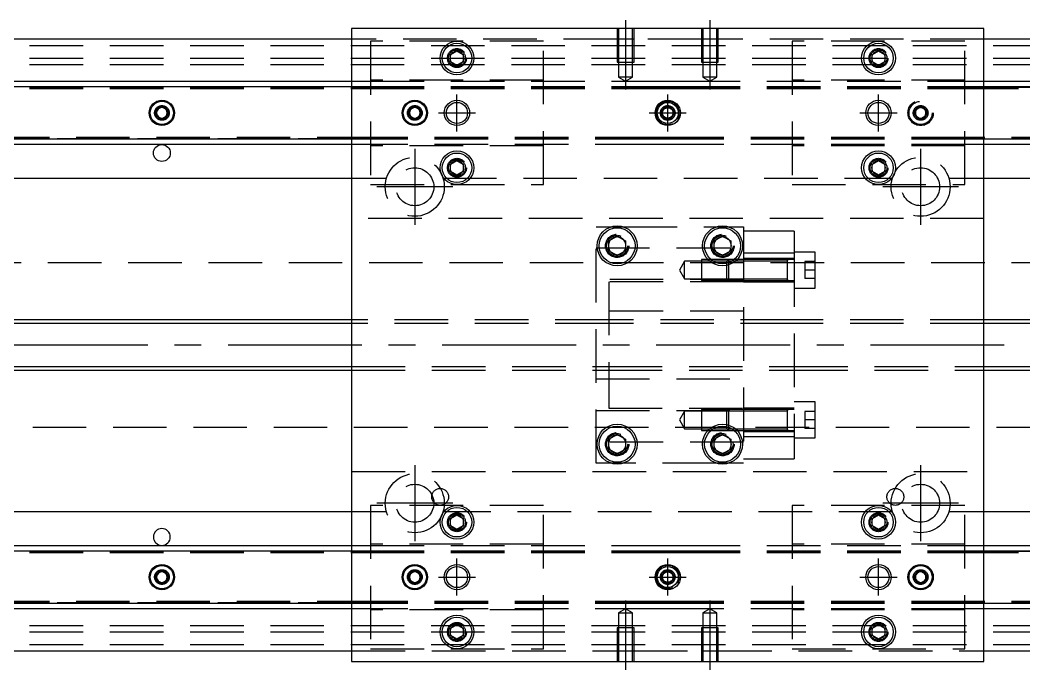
# Model space of a CAD drawing. Extents: x -12 to 939, y -277 to 77.
# Drawn here: x 226.4 to 464.5, y -77 to 77 of the extents above; entities that cross this region are included whole.
import ezdxf

# ---------------------------------------------------------------- set-up
doc = ezdxf.new("R2010")
doc.units = 0
doc.linetypes.add('CENTER', pattern=[50.8, 31.75, -6.35, 6.35, -6.35])
doc.linetypes.add('DASHED', pattern=[19.05, 12.7, -6.35])
doc.layers.get('0').update_dxf_attribs({"linetype": 'CONTINUOUS'})
doc.layers.add('CENTER', color=1, linetype='CENTER')

msp = doc.modelspace()

# ---------------------------------------------------------------- linework, layer by layer
at = {"color": 7, "linetype": 'CONTINUOUS'}
for p, q in [((455, 75), (305, 75)), ((305, 75), (305, -75)), ((455, -75), (455, 75)), ((305, 72.5), (0, 72.5)), ((760, 72.5), (455, 72.5)), ((328.5, 68.87), (330, 69.73)), ((330, 69.73), (331.5, 68.87)), ((428.5, 68.87), (430, 69.73)), ((430, 69.73), (431.5, 68.87)), ((328.5, 67.13), (328.5, 68.87)), ((330, 66.27), (328.5, 67.13)), ((331.5, 67.13), (330, 66.27)), ((331.5, 68.87), (331.5, 67.13)), ((428.5, 67.13), (428.5, 68.87)), ((430, 66.27), (428.5, 67.13)), ((431.5, 67.13), (430, 66.27)), ((431.5, 68.87), (431.5, 67.13)), ((0, 62.5), (305, 62.5)), ((455, 62.5), (760, 62.5)), ((0, 61.25), (305, 61.25)), ((455, 61.25), (760, 61.25)), ((258.75, 55.72), (260, 56.44)), ((258.75, 54.28), (258.75, 55.72)), ((260, 56.44), (261.25, 55.72)), ((261.25, 55.72), (261.25, 54.28)), ((318.75, 55.72), (320, 56.44)), ((318.75, 54.28), (318.75, 55.72)), ((320, 56.44), (321.25, 55.72)), ((321.25, 55.72), (321.25, 54.28)), ((260, 53.56), (258.75, 54.28)), ((261.25, 54.28), (260, 53.56)), ((320, 53.56), (318.75, 54.28)), ((321.25, 54.28), (320, 53.56)), ((305, 48.75), (0, 48.75)), ((760, 48.75), (455, 48.75)), ((305, 47.5), (0, 47.5)), ((760, 47.5), (455, 47.5)), ((328.5, 42.87), (330, 43.73)), ((330, 43.73), (331.5, 42.87)), ((428.5, 42.87), (430, 43.73)), ((430, 43.73), (431.5, 42.87)), ((328.5, 41.13), (328.5, 42.87)), ((330, 40.27), (328.5, 41.13)), ((331.5, 41.13), (330, 40.27)), ((331.5, 42.87), (331.5, 41.13)), ((428.5, 41.13), (428.5, 42.87)), ((430, 40.27), (428.5, 41.13)), ((431.5, 41.13), (430, 40.27)), ((431.5, 42.87), (431.5, 41.13)), ((206.71, 39.5), (305, 39.5)), ((455, 39.5), (553.29, 39.5)), ((366, 24.65), (368, 25.81)), ((366, 22.35), (366, 24.65)), ((368, 25.81), (370, 24.65)), ((370, 24.65), (370, 22.35)), ((391, 24.65), (393, 25.81)), ((391, 22.35), (391, 24.65)), ((393, 25.81), (395, 24.65)), ((395, 24.65), (395, 22.35)), ((368, 21.19), (366, 22.35)), ((370, 22.35), (368, 21.19)), ((393, 21.19), (391, 22.35)), ((395, 22.35), (393, 21.19)), ((305, 6), (60.5, 6)), ((710, 6), (455, 6)), ((60.5, -6), (305, -6)), ((455, -6), (710, -6)), ((408.4, -15.65), (408.4, -15.25)), ((366, -22.35), (368, -21.19)), ((368, -21.19), (370, -22.35)), ((391, -22.35), (393, -21.19)), ((393, -21.19), (395, -22.35)), ((408.4, -20.25), (408.4, -19.85)), ((366, -24.65), (366, -22.35)), ((370, -22.35), (370, -24.65)), ((391, -24.65), (391, -22.35)), ((395, -22.35), (395, -24.65)), ((368, -25.81), (366, -24.65)), ((370, -24.65), (368, -25.81)), ((393, -25.81), (391, -24.65)), ((395, -24.65), (393, -25.81)), ((305, -39.5), (206.71, -39.5)), ((328.5, -41.13), (330, -40.27)), ((330, -40.27), (331.5, -41.13)), ((428.5, -41.13), (430, -40.27)), ((430, -40.27), (431.5, -41.13)), ((553.29, -39.5), (455, -39.5)), ((328.5, -42.87), (328.5, -41.13)), ((330, -43.73), (328.5, -42.87)), ((331.5, -42.87), (330, -43.73)), ((331.5, -41.13), (331.5, -42.87)), ((428.5, -42.87), (428.5, -41.13)), ((430, -43.73), (428.5, -42.87)), ((431.5, -42.87), (430, -43.73)), ((431.5, -41.13), (431.5, -42.87)), ((0, -47.5), (305, -47.5)), ((455, -47.5), (760, -47.5)), ((0, -48.75), (305, -48.75)), ((455, -48.75), (760, -48.75)), ((258.75, -54.28), (260, -53.56)), ((258.75, -55.72), (258.75, -54.28)), ((260, -53.56), (261.25, -54.28)), ((261.25, -54.28), (261.25, -55.72)), ((318.75, -54.28), (320, -53.56)), ((318.75, -55.72), (318.75, -54.28)), ((320, -53.56), (321.25, -54.28)), ((321.25, -54.28), (321.25, -55.72)), ((438.75, -54.28), (440, -53.56)), ((438.75, -55.72), (438.75, -54.28)), ((440, -53.56), (441.25, -54.28)), ((441.25, -54.28), (441.25, -55.72)), ((260, -56.44), (258.75, -55.72)), ((261.25, -55.72), (260, -56.44)), ((320, -56.44), (318.75, -55.72)), ((321.25, -55.72), (320, -56.44)), ((440, -56.44), (438.75, -55.72)), ((441.25, -55.72), (440, -56.44)), ((305, -61.25), (0, -61.25)), ((760, -61.25), (455, -61.25)), ((305, -62.5), (0, -62.5)), ((760, -62.5), (455, -62.5)), ((328.5, -67.13), (330, -66.27)), ((330, -66.27), (331.5, -67.13)), ((428.5, -67.13), (430, -66.27)), ((430, -66.27), (431.5, -67.13)), ((328.5, -68.87), (328.5, -67.13)), ((330, -69.73), (328.5, -68.87)), ((331.5, -68.87), (330, -69.73)), ((331.5, -67.13), (331.5, -68.87)), ((428.5, -68.87), (428.5, -67.13)), ((430, -69.73), (428.5, -68.87)), ((431.5, -68.87), (430, -69.73)), ((431.5, -67.13), (431.5, -68.87)), ((0, -72.5), (305, -72.5)), ((455, -72.5), (760, -72.5)), ((305, -75), (455, -75))]:
    msp.add_line(p, q, dxfattribs=at)
at = {"color": 3, "linetype": 'DASHED'}
for p, q in [((368, 75), (368, 67)), ((368.35, 75), (368.35, 67)), ((371.65, 67), (371.65, 75)), ((372, 67), (372, 75)), ((388, 75), (388, 67)), ((388.35, 75), (388.35, 67)), ((391.65, 67), (391.65, 75)), ((392, 67), (392, 75)), ((368, 72.5), (305, 72.5)), ((350.5, 72), (309.5, 72)), ((309.5, 72), (309.5, 38)), ((350.5, 38), (350.5, 72)), ((372, 72.5), (368, 72.5)), ((388, 72.5), (372, 72.5)), ((392, 72.5), (388, 72.5)), ((455, 72.5), (392, 72.5)), ((450.5, 72), (409.5, 72)), ((409.5, 72), (409.5, 38)), ((450.5, 38), (450.5, 72)), ((0, 71), (760, 71)), ((0, 68), (760, 68)), ((328, 68), (328.02, 68.3)), ((368, 67), (372, 67)), ((368.35, 67), (368.35, 63.5)), ((371.65, 63.5), (371.65, 67)), ((388, 67), (392, 67)), ((388.35, 67), (388.35, 63.5)), ((391.65, 63.5), (391.65, 67)), ((431.97, 68.33), (432, 68)), ((0, 66.5), (760, 66.5)), ((305, 62.5), (309.5, 62.5)), ((350.5, 62.8), (309.5, 62.8)), ((309.5, 62.5), (375.5, 62.5)), ((371.65, 63.5), (368.35, 63.5)), ((368.35, 63.5), (370, 62.55)), ((370, 62.55), (371.65, 63.5)), ((375.5, 62.5), (384.5, 62.5)), ((384.5, 62.5), (450.5, 62.5)), ((391.65, 63.5), (388.35, 63.5)), ((388.35, 63.5), (390, 62.55)), ((390, 62.55), (391.65, 63.5)), ((450.5, 62.8), (409.5, 62.8)), ((450.5, 62.5), (455, 62.5)), ((0, 61.11), (305, 61.11)), ((0, 61.1), (309.5, 61.1)), ((0, 60.8), (309.5, 60.8)), ((305, 61.25), (309.5, 61.25)), ((305, 61.11), (309.5, 61.11)), ((309.5, 61.25), (375.5, 61.25)), ((309.5, 61.11), (375.5, 61.11)), ((309.5, 61.1), (375.5, 61.1)), ((309.5, 60.8), (375.5, 60.8)), ((375.5, 61.25), (384.5, 61.25)), ((375.5, 61.11), (384.5, 61.11)), ((375.5, 61.1), (384.5, 61.1)), ((375.5, 60.8), (384.5, 60.8)), ((384.5, 61.25), (450.5, 61.25)), ((384.5, 61.11), (450.5, 61.11)), ((384.5, 61.1), (450.5, 61.1)), ((384.5, 60.8), (450.5, 60.8)), ((450.5, 61.25), (455, 61.25)), ((450.5, 61.11), (455, 61.11)), ((450.5, 61.1), (760, 61.1)), ((450.5, 60.8), (760, 60.8)), ((455, 61.11), (760, 61.11)), ((258.5, 55), (258.52, 55.25)), ((318.5, 55), (318.52, 55.25)), ((378.5, 55), (378.52, 55.25)), ((378.75, 55.72), (380, 56.44)), ((378.75, 54.28), (378.75, 55.72)), ((380, 56.44), (381.25, 55.72)), ((381.25, 55.72), (381.25, 54.28)), ((438.5, 55), (438.52, 55.25)), ((438.75, 55.72), (440, 56.44)), ((438.75, 54.28), (438.75, 55.72)), ((440, 56.44), (441.25, 55.72)), ((441.25, 55.72), (441.25, 54.28)), ((380, 53.56), (378.75, 54.28)), ((381.25, 54.28), (380, 53.56)), ((440, 53.56), (438.75, 54.28)), ((441.25, 54.28), (440, 53.56)), ((309.5, 49.2), (0, 49.2)), ((309.5, 48.9), (0, 48.9)), ((305, 48.89), (0, 48.89)), ((309.5, 48.89), (305, 48.89)), ((309.5, 48.75), (305, 48.75)), ((375.5, 49.2), (309.5, 49.2)), ((375.5, 48.9), (309.5, 48.9)), ((375.5, 48.89), (309.5, 48.89)), ((375.5, 48.75), (309.5, 48.75)), ((384.5, 49.2), (375.5, 49.2)), ((384.5, 48.9), (375.5, 48.9)), ((384.5, 48.89), (375.5, 48.89)), ((384.5, 48.75), (375.5, 48.75)), ((450.5, 49.2), (384.5, 49.2)), ((450.5, 48.9), (384.5, 48.9)), ((450.5, 48.89), (384.5, 48.89)), ((450.5, 48.75), (384.5, 48.75)), ((760, 49.2), (450.5, 49.2)), ((760, 48.9), (450.5, 48.9)), ((455, 48.89), (450.5, 48.89)), ((455, 48.75), (450.5, 48.75)), ((760, 48.89), (455, 48.89)), ((309.5, 47.5), (305, 47.5)), ((375.5, 47.5), (309.5, 47.5)), ((350.5, 47.2), (309.5, 47.2)), ((384.5, 47.5), (375.5, 47.5)), ((450.5, 47.5), (384.5, 47.5)), ((450.5, 47.2), (409.5, 47.2)), ((455, 47.5), (450.5, 47.5)), ((328, 42), (328.03, 42.35)), ((431.97, 42.33), (432, 42)), ((305, 39.5), (313.29, 39.5)), ((326.71, 39.5), (433.29, 39.5)), ((446.71, 39.5), (455, 39.5)), ((309.5, 38), (350.5, 38)), ((409.5, 38), (450.5, 38)), ((455, 30), (305, 30)), ((363, 28), (366.48, 28)), ((363, -28), (363, 28)), ((366.48, 28), (369.52, 28)), ((369.52, 28), (391.48, 28)), ((391.48, 28), (394.52, 28)), ((394.52, 28), (398, 28)), ((398, 28), (398, -28)), ((410, 27), (398, 27)), ((410, 27), (410, 21.75)), ((363, 23), (398, 23)), ((365.5, 23.5), (365.52, 23.8)), ((390.5, 23.5), (390.52, 23.8)), ((410, 21.75), (398, 21.75)), ((415, 22), (410, 22)), ((410, 21.75), (410, -21.75)), ((415, 13.5), (415, 22)), ((760, 19.5), (76.9, 19.5)), ((384, 19.85), (382.79, 17.75)), ((384, 15.65), (384, 19.85)), ((388, 19.85), (384, 19.85)), ((388, 20.25), (388, 15.25)), ((389.53, 20.25), (388, 20.25)), ((394, 19.85), (388, 19.85)), ((390.26, 20.25), (389.53, 20.25)), ((394.4, 20.25), (390.26, 20.25)), ((394.4, 20.25), (394, 19.85)), ((394, 19.37), (394, 19.85)), ((395.18, 19.85), (394, 19.85)), ((394, 18.86), (394, 19.37)), ((394.4, 20.25), (394.4, 19.49)), ((395.74, 20.25), (394.4, 20.25)), ((395.74, 20.25), (394.4, 20.25)), ((394.4, 19.49), (394.4, 18.96)), ((396.04, 19.85), (395.18, 19.85)), ((396.47, 20.25), (395.74, 20.25)), ((396.47, 20.25), (395.74, 20.25)), ((398, 19.85), (396.04, 19.85)), ((398, 20.25), (396.47, 20.25)), ((398, 20.25), (396.47, 20.25)), ((410, 20.5), (398, 20.5)), ((408.4, 20.25), (398, 20.25)), ((408.4, 19.85), (398, 19.85)), ((410, 20.25), (408.39, 20.25)), ((408.4, 20), (408.4, 20.25)), ((408.4, 20.25), (408.4, 20)), ((408.4, 15.51), (408.4, 20)), ((412.5, 19.75), (412.5, 17.75)), ((415, 19.75), (412.5, 19.75)), ((382.79, 17.75), (384, 15.65)), ((394, 15.65), (394, 18.86)), ((394.4, 18.96), (394.4, 15.25)), ((415, 17.75), (412.5, 17.75)), ((412.5, 17.75), (412.5, 15.75)), ((398, 15.5), (363, 15.5)), ((366, 15), (366, -15)), ((398, 15), (366, 15)), ((384, 15.65), (388, 15.65)), ((388, 15.65), (394, 15.65)), ((388, 15.25), (394.4, 15.25)), ((394, 15.65), (398, 15.65)), ((394, 15.65), (394.4, 15.25)), ((394.4, 15.25), (398, 15.25)), ((394.4, 15.25), (398, 15.25)), ((398, 15.65), (408.4, 15.65)), ((398, 15.25), (408.4, 15.25)), ((398, 15), (410, 15)), ((408.39, 15.25), (410, 15.25)), ((408.4, 15.25), (408.4, 15.51)), ((408.4, 15.51), (408.4, 15.25)), ((415, 15.75), (412.5, 15.75)), ((410, 13.5), (415, 13.5)), ((398, 8), (363, 8)), ((366, 6), (305, 6)), ((366, 5.13), (305, 5.13)), ((410, 6), (366, 6)), ((410, 5.13), (366, 5.13)), ((455, 6), (410, 6)), ((455, 5.13), (410, 5.13)), ((305, -5.12), (366, -5.12)), ((305, -6), (366, -6)), ((366, -5.12), (410, -5.12)), ((366, -6), (410, -6)), ((410, -5.12), (455, -5.12)), ((410, -6), (455, -6)), ((363, -8), (398, -8)), ((415, -13.5), (410, -13.5)), ((415, -22), (415, -13.5)), ((363, -15.5), (398, -15.5)), ((366, -15), (398, -15)), ((384, -15.65), (382.79, -17.75)), ((384, -19.85), (384, -15.65)), ((388, -15.65), (384, -15.65)), ((388, -15.25), (388, -20.25)), ((394.4, -15.25), (388, -15.25)), ((394, -15.65), (388, -15.65)), ((394.4, -15.25), (394, -15.65)), ((394, -18.86), (394, -15.65)), ((398, -15.65), (394, -15.65)), ((394.4, -15.25), (394.4, -18.96)), ((398, -15.25), (394.4, -15.25)), ((398, -15.25), (394.4, -15.25)), ((410, -15), (398, -15)), ((408.4, -15.25), (398, -15.25)), ((408.4, -15.65), (398, -15.65)), ((410, -15.25), (408.39, -15.25)), ((408.4, -15.51), (408.4, -15.25)), ((408.4, -15.25), (408.4, -15.51)), ((408.4, -20), (408.4, -15.51)), ((412.5, -15.75), (412.5, -17.75)), ((415, -15.75), (412.5, -15.75)), ((382.79, -17.75), (384, -19.85)), ((394, -19.37), (394, -18.86)), ((394.4, -18.96), (394.4, -19.49)), ((415, -17.75), (412.5, -17.75)), ((412.5, -17.75), (412.5, -19.75)), ((76.97, -19.5), (760, -19.5)), ((384, -19.85), (388, -19.85)), ((388, -19.85), (394, -19.85)), ((388, -20.25), (389.53, -20.25)), ((389.53, -20.25), (390.26, -20.25)), ((390.26, -20.25), (394.4, -20.25)), ((394, -19.85), (394, -19.37)), ((394, -19.85), (395.18, -19.85)), ((394, -19.85), (394.4, -20.25)), ((394.4, -19.49), (394.4, -20.25)), ((394.4, -20.25), (395.74, -20.25)), ((394.4, -20.25), (395.74, -20.25)), ((395.18, -19.85), (396.04, -19.85)), ((395.74, -20.25), (396.47, -20.25)), ((395.74, -20.25), (396.47, -20.25)), ((396.04, -19.85), (398, -19.85)), ((396.47, -20.25), (398, -20.25)), ((396.47, -20.25), (398, -20.25)), ((398, -19.85), (408.4, -19.85)), ((398, -20.25), (408.4, -20.25)), ((398, -20.5), (410, -20.5)), ((408.39, -20.25), (410, -20.25)), ((408.4, -20.25), (408.4, -20)), ((408.4, -20), (408.4, -20.25)), ((415, -19.75), (412.5, -19.75)), ((398, -23), (363, -23)), ((365.5, -23.5), (365.52, -23.2)), ((395.48, -23.21), (395.5, -23.5)), ((410, -21.75), (398, -21.75)), ((410, -21.75), (398, -21.75)), ((410, -21.75), (410, -27)), ((410, -22), (415, -22)), ((366.48, -28), (363, -28)), ((369.52, -28), (366.48, -28)), ((391.48, -28), (369.52, -28)), ((394.52, -28), (391.48, -28)), ((398, -28), (394.52, -28)), ((398, -27), (410, -27)), ((305, -30), (455, -30)), ((350.5, -38), (309.5, -38)), ((309.5, -38), (309.5, -72)), ((350.5, -72), (350.5, -38)), ((409.5, -38), (409.5, -72)), ((450.5, -38), (409.5, -38)), ((450.5, -72), (450.5, -38)), ((313.29, -39.5), (305, -39.5)), ((433.29, -39.5), (326.71, -39.5)), ((455, -39.5), (446.71, -39.5)), ((331.97, -41.67), (332, -42)), ((431.97, -41.67), (432, -42)), ((305, -47.5), (309.5, -47.5)), ((350.5, -47.2), (309.5, -47.2)), ((309.5, -47.5), (375.5, -47.5)), ((375.5, -47.5), (384.5, -47.5)), ((384.5, -47.5), (450.5, -47.5)), ((450.5, -47.2), (409.5, -47.2)), ((450.5, -47.5), (455, -47.5)), ((0, -48.89), (305, -48.89)), ((0, -48.9), (309.5, -48.9)), ((0, -49.2), (309.5, -49.2)), ((305, -48.75), (309.5, -48.75)), ((305, -48.89), (309.5, -48.89)), ((309.5, -48.75), (375.5, -48.75)), ((309.5, -48.89), (375.5, -48.89)), ((309.5, -48.9), (375.5, -48.9)), ((309.5, -49.2), (375.5, -49.2)), ((375.5, -48.75), (384.5, -48.75)), ((375.5, -48.89), (384.5, -48.89)), ((375.5, -48.9), (384.5, -48.9)), ((375.5, -49.2), (384.5, -49.2)), ((384.5, -48.75), (450.5, -48.75)), ((384.5, -48.89), (450.5, -48.89)), ((384.5, -48.9), (450.5, -48.9)), ((384.5, -49.2), (450.5, -49.2)), ((450.5, -48.75), (455, -48.75)), ((450.5, -48.89), (455, -48.89)), ((450.5, -48.9), (760, -48.9)), ((450.5, -49.2), (760, -49.2)), ((455, -48.89), (760, -48.89)), ((261.48, -54.74), (261.5, -55)), ((321.48, -54.74), (321.5, -55)), ((378.75, -54.28), (380, -53.56)), ((378.75, -55.72), (378.75, -54.28)), ((380, -53.56), (381.25, -54.28)), ((381.25, -54.28), (381.25, -55.72)), ((381.48, -54.74), (381.5, -55)), ((438.5, -55), (438.52, -54.75)), ((380, -56.44), (378.75, -55.72)), ((381.25, -55.72), (380, -56.44)), ((309.5, -60.8), (0, -60.8)), ((309.5, -61.1), (0, -61.1)), ((305, -61.11), (0, -61.11)), ((309.5, -61.11), (305, -61.11)), ((309.5, -61.25), (305, -61.25)), ((375.5, -60.8), (309.5, -60.8)), ((375.5, -61.1), (309.5, -61.1)), ((375.5, -61.11), (309.5, -61.11)), ((375.5, -61.25), (309.5, -61.25)), ((384.5, -60.8), (375.5, -60.8)), ((384.5, -61.1), (375.5, -61.1)), ((384.5, -61.11), (375.5, -61.11)), ((384.5, -61.25), (375.5, -61.25)), ((450.5, -60.8), (384.5, -60.8)), ((450.5, -61.1), (384.5, -61.1)), ((450.5, -61.11), (384.5, -61.11)), ((450.5, -61.25), (384.5, -61.25)), ((760, -60.8), (450.5, -60.8)), ((760, -61.1), (450.5, -61.1)), ((455, -61.11), (450.5, -61.11)), ((455, -61.25), (450.5, -61.25)), ((760, -61.11), (455, -61.11)), ((309.5, -62.5), (305, -62.5)), ((375.5, -62.5), (309.5, -62.5)), ((350.5, -62.8), (309.5, -62.8)), ((370, -62.55), (368.35, -63.5)), ((368.35, -63.5), (370, -63.5)), ((368.35, -63.5), (368.35, -67)), ((371.65, -63.5), (370, -62.55)), ((370, -63.5), (371.65, -63.5)), ((371.65, -67), (371.65, -63.5)), ((384.5, -62.5), (375.5, -62.5)), ((450.5, -62.5), (384.5, -62.5)), ((390, -62.55), (388.35, -63.5)), ((388.35, -63.5), (390, -63.5)), ((388.35, -63.5), (388.35, -67)), ((391.65, -63.5), (390, -62.55)), ((390, -63.5), (391.65, -63.5)), ((391.65, -67), (391.65, -63.5)), ((450.5, -62.8), (409.5, -62.8)), ((455, -62.5), (450.5, -62.5)), ((0, -66.5), (760, -66.5)), ((0, -68), (760, -68)), ((328, -68), (328.02, -67.7)), ((372, -67), (368, -67)), ((368, -67), (368, -75)), ((368.35, -67), (368.35, -75)), ((371.65, -75), (371.65, -67)), ((372, -75), (372, -67)), ((392, -67), (388, -67)), ((388, -67), (388, -75)), ((388.35, -67), (388.35, -75)), ((391.65, -75), (391.65, -67)), ((392, -75), (392, -67)), ((431.97, -67.67), (432, -68)), ((0, -71), (760, -71)), ((305, -72.5), (368, -72.5)), ((309.5, -72), (350.5, -72)), ((368, -72.5), (372, -72.5)), ((372, -72.5), (388, -72.5)), ((388, -72.5), (392, -72.5)), ((392, -72.5), (455, -72.5)), ((409.5, -72), (450.5, -72))]:
    msp.add_line(p, q, dxfattribs=at)
at = {"color": 3, "linetype": 'CONTINUOUS'}
for p, q in [((305, 5.13), (60.5, 5.13)), ((710, 5.13), (455, 5.13)), ((60.5, -5.12), (305, -5.12)), ((455, -5.12), (710, -5.12))]:
    msp.add_line(p, q, dxfattribs=at)
at = {"color": 7, "linetype": 'CONTINUOUS'}
for centre, radius in [((330, 68), 4), ((330, 68), 3.5), ((430, 68), 4), ((430, 68), 3.5), ((260, 55), 3), ((260, 55), 2.75), ((320, 55), 3), ((320, 55), 2.75), ((330, 55), 2.5), ((380, 55), 3), ((380, 55), 2.5), ((430, 55), 2.5), ((260, 45.5), 2), ((330, 42), 4), ((330, 42), 3.5), ((430, 42), 4), ((430, 42), 3.5), ((368, 23.5), 4.75), ((368, 23.5), 4.25), ((393, 23.5), 4.75), ((393, 23.5), 4.25), ((368, -23.5), 4.75), ((393, -23.5), 4.75), ((368, -23.5), 4.25), ((393, -23.5), 4.25), ((330, -42), 4), ((430, -42), 4), ((330, -42), 3.5), ((430, -42), 3.5), ((260, -55), 3), ((260, -55), 2.75), ((320, -55), 3), ((320, -55), 2.75), ((380, -55), 3), ((440, -55), 3), ((440, -55), 2.75), ((330, -55), 2.5), ((380, -55), 2.5), ((430, -55), 2.5), ((330, -68), 4), ((430, -68), 4), ((330, -68), 3.5), ((430, -68), 3.5)]:
    msp.add_circle(centre, radius, dxfattribs=at)
at = {"color": 3, "linetype": 'DASHED'}
for centre, radius in [((330, 68), 2.25), ((330, 68), 2), ((430, 68), 2.25), ((430, 68), 2), ((440, 55), 3), ((440, 55), 2.75), ((260, 55), 1.75), ((260, 55), 1.5), ((320, 55), 1.75), ((320, 55), 1.5), ((380, 55), 1.75), ((380, 55), 1.5), ((380, 55), 1.25), ((440, 55), 1.75), ((440, 55), 1.5), ((320, 37.5), 7), ((330, 42), 2.25), ((330, 42), 2), ((430, 42), 2.25), ((430, 42), 2), ((440, 37.5), 7), ((320, 37.5), 4.5), ((440, 37.5), 4.5), ((368, 23.5), 2.75), ((393, 23.5), 2.75), ((368, 23.5), 2.5), ((393, 23.5), 2.5), ((368, -23.5), 2.75), ((368, -23.5), 2.5), ((393, -23.5), 2.75), ((393, -23.5), 2.5), ((320, -37.5), 7), ((440, -37.5), 7), ((320, -37.5), 4.5), ((440, -37.5), 4.5), ((326, -36), 2), ((434, -36), 2), ((330, -42), 2.25), ((330, -42), 2), ((430, -42), 2.25), ((430, -42), 2), ((260, -55), 1.75), ((260, -55), 1.5), ((320, -55), 1.75), ((320, -55), 1.5), ((380, -55), 1.75), ((380, -55), 1.5), ((380, -55), 1.25), ((440, -55), 1.75), ((440, -55), 1.5), ((330, -68), 2.25), ((330, -68), 2), ((430, -68), 2.25), ((430, -68), 2)]:
    msp.add_circle(centre, radius, dxfattribs=at)
at = {"color": 3, "linetype": 'CONTINUOUS'}
for centre in [(330, 55), (430, 55), (330, -55), (430, -55)]:
    msp.add_circle(centre, 3, dxfattribs=at)
at = {"color": 7, "linetype": 'CONTINUOUS'}
for centre, radius, start, end in [((330, 68), 1.65, 95.38, 144.62), ((330, 68), 1.65, 84.62, 95.38), ((330, 68), 1.65, 35.38, 84.62), ((430, 68), 1.65, 95.38, 144.62), ((430, 68), 1.65, 84.62, 95.38), ((430, 68), 1.65, 35.38, 84.62), ((330, 68), 1.65, 155.38, 180), ((330, 68), 1.65, 180, 204.62), ((330, 68), 1.65, 144.62, 155.38), ((330, 68), 1.65, 204.62, 215.38), ((330, 68), 1.65, 215.38, 264.62), ((330, 68), 1.65, 275.38, 324.62), ((330, 68), 1.65, 24.62, 35.38), ((330, 68), 1.65, 324.62, 335.38), ((330, 68), 1.65, 335.38, 24.62), ((430, 68), 1.65, 155.38, 180), ((430, 68), 1.65, 180, 204.62), ((430, 68), 1.65, 144.62, 155.38), ((430, 68), 1.65, 204.62, 215.38), ((430, 68), 1.65, 215.38, 264.62), ((430, 68), 1.65, 275.38, 324.62), ((430, 68), 1.65, 24.62, 35.38), ((430, 68), 1.65, 324.62, 335.38), ((430, 68), 1.65, 335.38, 24.62), ((330, 68), 1.65, 264.62, 275.38), ((430, 68), 1.65, 264.62, 275.38), ((260, 55), 1.25, 120, 180), ((260, 55), 1.25, 180, 240), ((260, 55), 1.25, 60, 120), ((260, 55), 1.25, 0, 60), ((260, 55), 1.25, 300, 0), ((320, 55), 1.25, 120, 180), ((320, 55), 1.25, 180, 240), ((320, 55), 1.25, 60, 120), ((320, 55), 1.25, 0, 60), ((320, 55), 1.25, 300, 0), ((260, 55), 1.25, 240, 300), ((320, 55), 1.25, 240, 300), ((330, 42), 1.65, 144.62, 155.38), ((330, 42), 1.65, 95.38, 144.62), ((330, 42), 1.65, 84.62, 95.38), ((330, 42), 1.65, 35.38, 84.62), ((330, 42), 1.65, 24.62, 35.38), ((430, 42), 1.65, 144.62, 155.38), ((430, 42), 1.65, 95.38, 144.62), ((430, 42), 1.65, 84.62, 95.38), ((430, 42), 1.65, 35.38, 84.62), ((430, 42), 1.65, 24.62, 35.38), ((330, 42), 1.65, 155.38, 180), ((330, 42), 1.65, 180, 204.62), ((330, 42), 1.65, 204.62, 215.38), ((330, 42), 1.65, 215.38, 264.62), ((330, 42), 1.65, 275.38, 324.62), ((330, 42), 1.65, 324.62, 335.38), ((330, 42), 1.65, 335.38, 24.62), ((430, 42), 1.65, 155.38, 180), ((430, 42), 1.65, 180, 204.62), ((430, 42), 1.65, 204.62, 215.38), ((430, 42), 1.65, 215.38, 264.62), ((430, 42), 1.65, 275.38, 324.62), ((430, 42), 1.65, 324.62, 335.38), ((430, 42), 1.65, 335.38, 24.62), ((330, 42), 1.65, 264.62, 275.38), ((430, 42), 1.65, 264.62, 275.38), ((368, 23.5), 2.1, 162.2472, 180), ((368, 23.5), 2.1, 137.7528, 162.2472), ((368, 23.5), 2.1, 102.2472, 137.7528), ((368, 23.5), 2.1, 77.7528, 102.2472), ((368, 23.5), 2.1, 42.2472, 77.7528), ((368, 23.5), 2.1, 17.7528, 42.2472), ((368, 23.5), 2.1, 342.2472, 17.7528), ((393, 23.5), 2.1, 162.2472, 180), ((393, 23.5), 2.1, 137.7528, 162.2472), ((393, 23.5), 2.1, 102.2472, 137.7528), ((393, 23.5), 2.1, 77.7528, 102.2472), ((393, 23.5), 2.1, 42.2472, 77.7528), ((393, 23.5), 2.1, 17.7528, 42.2472), ((393, 23.5), 2.1, 342.2472, 17.7528), ((368, 23.5), 2.1, 180, 197.7528), ((368, 23.5), 2.1, 197.7528, 222.2472), ((368, 23.5), 2.1, 222.2472, 257.7528), ((368, 23.5), 2.1, 257.7528, 282.2472), ((368, 23.5), 2.1, 282.2472, 317.7528), ((368, 23.5), 2.1, 317.7528, 342.2472), ((393, 23.5), 2.1, 180, 197.7528), ((393, 23.5), 2.1, 197.7528, 222.2472), ((393, 23.5), 2.1, 222.2472, 257.7528), ((393, 23.5), 2.1, 257.7528, 282.2472), ((393, 23.5), 2.1, 282.2472, 317.7528), ((393, 23.5), 2.1, 317.7528, 342.2472), ((368, -23.5), 2.1, 77.7528, 102.2472), ((393, -23.5), 2.1, 77.7528, 102.2472), ((368, -23.5), 2.1, 162.2472, 180), ((368, -23.5), 2.1, 180, 197.7528), ((368, -23.5), 2.1, 137.7528, 162.2472), ((368, -23.5), 2.1, 102.2472, 137.7528), ((368, -23.5), 2.1, 42.2472, 77.7528), ((368, -23.5), 2.1, 17.7528, 42.2472), ((368, -23.5), 2.1, 342.2472, 17.7528), ((393, -23.5), 2.1, 162.2472, 180), ((393, -23.5), 2.1, 180, 197.7528), ((393, -23.5), 2.1, 137.7528, 162.2472), ((393, -23.5), 2.1, 102.2472, 137.7528), ((393, -23.5), 2.1, 42.2472, 77.7528), ((393, -23.5), 2.1, 17.7528, 42.2472), ((393, -23.5), 2.1, 342.2472, 17.7528), ((368, -23.5), 2.1, 197.7528, 222.2472), ((368, -23.5), 2.1, 222.2472, 257.7528), ((368, -23.5), 2.1, 257.7528, 282.2472), ((368, -23.5), 2.1, 282.2472, 317.7528), ((368, -23.5), 2.1, 317.7528, 342.2472), ((393, -23.5), 2.1, 197.7528, 222.2472), ((393, -23.5), 2.1, 222.2472, 257.7528), ((393, -23.5), 2.1, 257.7528, 282.2472), ((393, -23.5), 2.1, 282.2472, 317.7528), ((393, -23.5), 2.1, 317.7528, 342.2472), ((330, -42), 1.65, 95.38, 144.62), ((330, -42), 1.65, 84.62, 95.38), ((330, -42), 1.65, 35.38, 84.62), ((430, -42), 1.65, 95.38, 144.62), ((430, -42), 1.65, 84.62, 95.38), ((430, -42), 1.65, 35.38, 84.62), ((330, -42), 1.65, 155.38, 180), ((330, -42), 1.65, 180, 204.62), ((330, -42), 1.65, 144.62, 155.38), ((330, -42), 1.65, 204.62, 215.38), ((330, -42), 1.65, 24.62, 35.38), ((330, -42), 1.65, 324.62, 335.38), ((330, -42), 1.65, 335.38, 24.62), ((430, -42), 1.65, 155.38, 180), ((430, -42), 1.65, 180, 204.62), ((430, -42), 1.65, 144.62, 155.38), ((430, -42), 1.65, 204.62, 215.38), ((430, -42), 1.65, 24.62, 35.38), ((430, -42), 1.65, 324.62, 335.38), ((430, -42), 1.65, 335.38, 24.62), ((260, -45.5), 2, 90, 270), ((260, -45.5), 2, 270, 90), ((330, -42), 1.65, 215.38, 264.62), ((330, -42), 1.65, 264.62, 275.38), ((330, -42), 1.65, 275.38, 324.62), ((430, -42), 1.65, 215.38, 264.62), ((430, -42), 1.65, 264.62, 275.38), ((430, -42), 1.65, 275.38, 324.62), ((260, -55), 1.25, 120, 180), ((260, -55), 1.25, 60, 120), ((260, -55), 1.25, 0, 60), ((320, -55), 1.25, 120, 180), ((320, -55), 1.25, 60, 120), ((320, -55), 1.25, 0, 60), ((440, -55), 1.25, 120, 180), ((440, -55), 1.25, 60, 120), ((440, -55), 1.25, 0, 60), ((260, -55), 1.25, 180, 240), ((260, -55), 1.25, 240, 300), ((260, -55), 1.25, 300, 0), ((320, -55), 1.25, 180, 240), ((320, -55), 1.25, 240, 300), ((320, -55), 1.25, 300, 0), ((440, -55), 1.25, 180, 240), ((440, -55), 1.25, 240, 300), ((440, -55), 1.25, 300, 0), ((330, -68), 1.65, 95.38, 144.62), ((330, -68), 1.65, 84.62, 95.38), ((330, -68), 1.65, 35.38, 84.62), ((430, -68), 1.65, 95.38, 144.62), ((430, -68), 1.65, 84.62, 95.38), ((430, -68), 1.65, 35.38, 84.62), ((330, -68), 1.65, 155.38, 180), ((330, -68), 1.65, 180, 204.62), ((330, -68), 1.65, 144.62, 155.38), ((330, -68), 1.65, 204.62, 215.38), ((330, -68), 1.65, 215.38, 264.62), ((330, -68), 1.65, 275.38, 324.62), ((330, -68), 1.65, 24.62, 35.38), ((330, -68), 1.65, 324.62, 335.38), ((330, -68), 1.65, 335.38, 24.62), ((430, -68), 1.65, 155.38, 180), ((430, -68), 1.65, 180, 204.62), ((430, -68), 1.65, 144.62, 155.38), ((430, -68), 1.65, 204.62, 215.38), ((430, -68), 1.65, 215.38, 264.62), ((430, -68), 1.65, 275.38, 324.62), ((430, -68), 1.65, 24.62, 35.38), ((430, -68), 1.65, 324.62, 335.38), ((430, -68), 1.65, 335.38, 24.62), ((330, -68), 1.65, 264.62, 275.38), ((430, -68), 1.65, 264.62, 275.38)]:
    msp.add_arc(centre, radius, start, end, dxfattribs=at)
at = {"color": 3, "linetype": 'DASHED'}
for centre, radius, start, end in [((380, 55), 2.75, 31.0388, 328.9612), ((380, 55), 2.75, 16.8991, 31.0388), ((380, 55), 2.75, 0, 16.8991), ((380, 55), 2.75, 343.1009, 0), ((440, 55), 1.25, 120, 180), ((440, 55), 1.25, 180, 240), ((440, 55), 1.25, 60, 120), ((440, 55), 1.25, 0, 60), ((440, 55), 1.25, 300, 0), ((380, 55), 2.75, 328.9612, 343.1009), ((440, 55), 1.25, 240, 300), ((380, -55), 2.75, 31.0388, 328.9612), ((380, -55), 2.75, 16.8991, 31.0388), ((380, -55), 2.75, 0, 16.8991), ((380, -55), 2.75, 328.9612, 343.1009), ((380, -55), 2.75, 343.1009, 0)]:
    msp.add_arc(centre, radius, start, end, dxfattribs=at)
at = {"layer": 'CENTER', "color": 1, "linetype": 'CENTER'}
for p, q in [((370, 77), (370, 60.55)), ((390, 77), (390, 60.55)), ((330, 50.6), (330, 59.4)), ((380, 50.6), (380, 59.4)), ((430, 50.6), (430, 59.4)), ((325.6, 55), (334.4, 55)), ((375.6, 55), (384.4, 55)), ((425.6, 55), (434.4, 55)), ((320, 46.5), (320, 28.5)), ((440, 46.5), (440, 28.5)), ((329, 37.5), (311, 37.5)), ((449, 37.5), (431, 37.5)), ((815.44, 0), (-11.8, 0)), ((320, -28.5), (320, -46.5)), ((440, -28.5), (440, -46.5)), ((329, -37.5), (311, -37.5)), ((449, -37.5), (431, -37.5)), ((330, -59.4), (330, -50.6)), ((380, -59.4), (380, -50.6)), ((430, -59.4), (430, -50.6)), ((325.6, -55), (334.4, -55)), ((375.6, -55), (384.4, -55)), ((425.6, -55), (434.4, -55)), ((370, -60.55), (370, -77)), ((390, -60.55), (390, -77))]:
    msp.add_line(p, q, dxfattribs=at)

doc.saveas('drawing.dxf')
